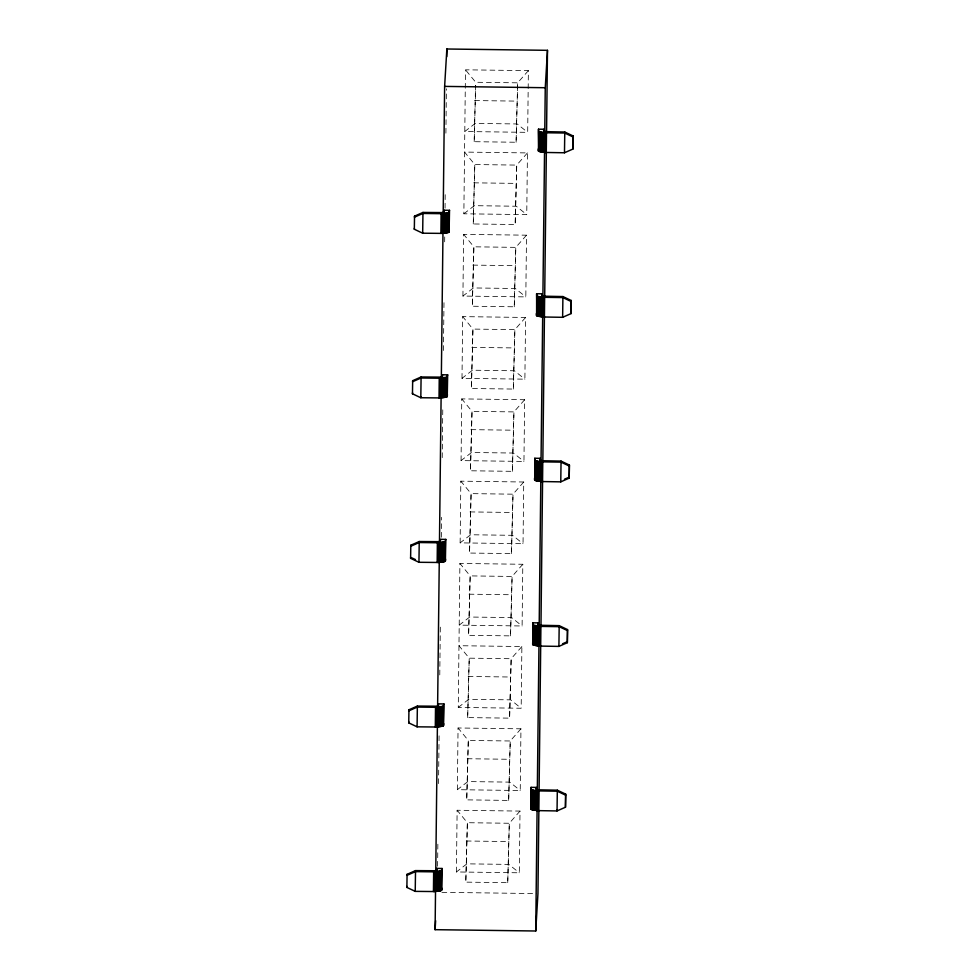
<?xml version="1.0" encoding="UTF-8"?>
<svg xmlns="http://www.w3.org/2000/svg" width="980" height="980" viewBox="0 0 980 980"><rect width="100%" height="100%" fill="white"/><g stroke="black" fill="none" stroke-linecap="round" stroke-linejoin="round"><path stroke-width="0.73" stroke-dasharray="4.9 3.68" d="M437.607 866.259L437.889 841.771M438.55 783.62L439.113 733.114M439.775 674.951L440.351 624.444M441.331 537.212L441.551 517.317M442.225 457.636L442.788 408.66M443.438 350.497L444.014 299.99M444.675 241.84L444.736 235.715M445.055 208.164L445.238 191.333M445.9 133.17L446.402 88.788M456.423 871.955L457.121 810.252L520.013 811.085L519.314 872.788L456.423 871.955L466.897 863.846L508.828 864.397L519.314 872.788M457.354 789.684L458.052 727.981L520.943 728.814L520.245 790.517L457.354 789.684L467.827 781.575L509.759 782.126L520.245 790.517M521.875 646.543L511.156 658.719L509.6 718.144L467.668 717.593L469.224 658.168L458.971 645.71L521.875 646.543L521.176 708.246L458.273 707.413L459.902 563.439L522.806 564.272L522.107 625.975L459.204 625.142L469.69 617.033L511.621 617.584L522.107 625.975M460.135 542.871L460.833 481.168L523.737 482.001L523.038 543.704L460.135 542.871L470.621 534.762L512.552 535.313L523.038 543.704M461.066 460.6L461.764 398.897L524.655 399.73L523.957 461.433L461.066 460.6L471.552 452.491L513.471 453.042L523.957 461.433M461.997 378.329L462.695 316.626L525.586 317.459L524.888 379.162L461.997 378.329L472.483 370.22L514.402 370.771L524.888 379.162M462.928 296.058L463.626 234.355L526.517 235.188L525.819 296.891L462.928 296.058L473.401 287.949L515.333 288.5L525.819 296.891M527.448 152.917L516.73 165.093L515.174 224.518L473.254 223.967L474.798 164.542L464.557 152.084L527.448 152.917L526.75 214.62L463.859 213.787L465.488 69.813L528.379 70.646L527.681 132.349L464.79 131.516L475.263 123.407L517.195 123.958L527.681 132.349M520.013 811.085L509.294 823.261L507.738 882.686L465.806 882.135L467.362 822.71L457.121 810.252M520.943 728.814L510.225 740.99L508.669 800.415L466.737 799.864L468.293 740.439L458.052 727.981M467.668 717.593L469.224 658.168L511.156 658.719L509.6 718.144M522.806 564.272L512.087 576.448L510.531 635.873L468.599 635.322L470.155 575.897L459.902 563.439M523.737 482.001L513.005 494.177L511.462 553.602L469.53 553.051L471.086 493.626L460.833 481.168M524.655 399.73L513.937 411.906L512.393 471.331L470.461 470.78L472.017 411.355L461.764 398.897M525.586 317.459L514.868 329.635L513.324 389.06L471.392 388.509L472.936 329.084L462.695 316.626M526.517 235.188L515.798 247.364L514.255 306.789L472.323 306.238L473.867 246.813L463.626 234.355M473.254 223.967L474.798 164.542L516.73 165.093L515.174 224.518M528.379 70.646L517.661 82.822L516.105 142.247L474.185 141.696L475.545 85.321M475.692 85.321L474.185 141.696M507.738 882.686L509.294 823.261L467.362 822.71L465.806 882.135M508.669 800.415L510.225 740.99L468.293 740.439L466.737 799.864M510.531 635.873L512.087 576.448L470.155 575.897L468.599 635.322M511.462 553.602L513.005 494.177L471.086 493.626L469.53 553.051M512.393 471.331L513.937 411.906L472.017 411.355L470.461 470.78M513.324 389.06L514.868 329.635L472.936 329.084L471.392 388.509M514.255 306.789L515.798 247.364L473.867 246.813L472.323 306.238M516.105 142.247L517.661 82.822L475.729 82.271L465.488 69.813M463.859 213.787L474.332 205.678L516.264 206.229L526.75 214.62M458.273 707.413L468.759 699.304L510.69 699.855L521.176 708.246M474.651 100.56L516.57 101.112M473.72 182.831L515.639 183.382M472.789 265.102L514.708 265.654M471.858 347.373L513.79 347.925M470.927 429.644L512.859 430.196M469.996 511.915L511.928 512.466M469.065 594.186L510.997 594.738M468.134 676.457L510.066 677.009M467.203 758.728L509.135 759.28M466.272 840.999L508.204 841.551M441.894 892.339L536.428 893.576"/><path stroke-width="1.47" d="M406.884 887.414L407.08 874.332L415.52 870.608L434.606 870.742L436.663 870.203L436.835 868.403L442.078 868.476L441.662 890.122L441 890.575L434.655 891.555L415.226 891.371L406.884 887.414L406.945 886.398M408.746 722.873L408.942 709.789L417.37 706.066L436.455 706.2L438.526 705.661L438.697 703.861L443.94 703.934L443.524 725.58L442.862 726.033L436.517 727.013L417.088 726.829L408.746 722.873L408.807 721.856M410.608 558.331L410.804 545.248L419.232 541.524L438.317 541.658L440.388 541.119L440.559 539.318L445.802 539.392L445.386 561.038L444.712 561.491L438.379 562.471L418.95 562.287L410.608 558.331L410.669 557.314M412.47 393.788L412.666 380.705L421.094 376.982L440.179 377.116L442.25 376.577L442.421 374.776L447.664 374.85L447.235 396.496L446.574 396.949L440.241 397.929L420.812 397.745L412.47 393.788L412.531 392.772M414.332 229.246L414.528 216.164L422.956 212.44L442.041 212.574L444.112 212.035L444.271 210.235L449.514 210.308L449.097 231.954L448.436 232.407L442.103 233.387L422.674 233.203L414.332 229.246L414.393 228.23M417.088 726.829L417.37 706.066M418.95 562.287L419.232 541.524M422.674 233.203L422.956 212.44M433.442 891.592L433.662 871.845L441.221 870.828L442.078 868.476M435.304 727.05L435.524 707.303L443.083 706.286L443.94 703.934M437.166 562.508L437.386 542.761L444.945 541.744L445.802 539.392M439.028 397.966L439.248 378.219L446.794 377.202L447.664 374.85M440.89 233.424L441.11 213.677L448.656 212.66L449.514 210.308M434.655 891.555L434.887 871.808M436.517 727.013L436.737 707.266M438.379 562.471L438.599 542.724M440.241 397.929L440.461 378.182M442.103 233.387L442.323 213.64M538.13 625.914L538.167 622.876L532.924 622.815L533.5 625.191L540.911 626.404L537.947 893.601L535.729 931L435.096 929.677L435.524 891.42M435.769 869.995L437.399 726.131M437.619 706.237L439.248 562.373M439.469 542.479L441.11 397.084M441.343 377.19L442.972 233.326M443.193 213.432L444.626 86.399L446.856 49L547.477 50.323L546.571 131.43M435.83 891.494L436.051 871.747M437.693 726.952L437.913 707.205M439.555 562.41L439.775 542.663M441.416 397.868L441.637 378.121M443.266 233.326L443.499 213.579M436.798 871.441L436.835 868.403M442.384 377.815L442.421 374.776M444.246 213.273L444.271 210.235M436.945 891.408L437.166 871.661M438.807 726.866L439.028 707.119M440.669 562.324L440.89 542.577M442.519 397.782L442.752 378.035M444.381 233.24L444.614 213.493M446.77 56.656L446.856 49M437.974 891.286L438.207 871.539M439.836 726.744L440.057 706.997M441.698 562.202L441.919 542.455M443.56 397.66L443.781 377.913M445.422 233.118L445.643 213.371M438.918 891.139L439.138 871.392M440.78 726.596L441 706.85M442.642 562.055L442.862 542.308M444.491 397.513L444.724 377.766M446.353 232.971L446.574 213.224M439.738 890.967L439.959 871.22M441.6 726.425L441.821 706.678M443.462 561.883L443.683 542.136M445.324 397.341L445.545 377.594M447.174 232.799L447.407 213.052M440.437 890.783L440.657 871.036M442.299 726.241L442.519 706.494M444.161 561.699L444.381 541.952M446.023 397.157L446.243 377.41M447.872 232.615L448.105 212.868M441 890.575L441.221 870.828M442.862 726.033L443.083 706.286M444.712 561.491L444.945 541.744M446.574 396.949L446.794 377.202M448.436 232.407L448.656 212.66M441.404 890.355L441.625 870.608M443.266 725.812L443.487 706.066M445.128 561.271L445.349 541.524M446.99 396.729L447.211 376.982M448.852 232.186L449.073 212.44M536.305 787.418L536.256 789.231L538.253 789.819L557.326 790.186L565.668 794.131L565.472 807.214L557.044 810.938L537.628 810.619L531.417 809.48L531.062 787.357L536.305 787.418L536.268 790.456M538.167 622.876L538.118 624.689L540.115 625.277L559.188 625.644L567.53 629.589L567.334 642.672L558.906 646.396L539.49 646.077L533.279 644.938L532.924 622.815M540.017 458.334L539.98 460.147L541.977 460.735L561.05 461.102L569.392 465.047L569.196 478.13L560.768 481.854L541.34 481.535L535.129 480.396L534.786 458.273L540.017 458.334L539.992 461.372M541.879 293.792L541.842 295.605L543.839 296.193L562.912 296.56L571.254 300.505L571.058 313.588L562.63 317.312L543.202 316.993L536.991 315.854L536.636 293.731L541.879 293.792L541.842 296.83M543.741 129.25L543.692 131.063L545.701 131.651L564.774 132.018L573.116 135.963L572.92 149.046L564.48 152.77L545.064 152.451L538.853 151.312L538.498 129.189L543.741 129.25L543.704 132.288M531.025 809.247L531.062 787.357M532.887 644.705L533.12 624.958M534.749 480.163L534.786 458.273M536.611 315.621L536.636 293.731M538.473 151.079L538.498 129.189M531.417 809.48L531.258 789.5M533.279 644.938L533.5 625.191M535.129 480.396L534.97 460.416M536.991 315.854L536.832 295.874M538.853 151.312L538.694 131.332M531.944 809.701L531.638 789.733M533.806 645.159L534.027 625.412M535.668 480.617L535.362 460.649M537.53 316.075L537.224 296.107M539.392 151.533L539.074 131.565M532.618 809.909L532.851 790.162L532.177 789.954M534.48 645.367L534.7 625.62M536.342 480.825L536.562 461.078L535.889 460.87M538.204 316.283L538.424 296.536L537.751 296.328M540.066 151.741L540.286 131.994L539.613 131.786M533.426 810.092L533.647 790.346L532.851 790.162M535.288 645.551L535.509 625.804M537.15 481.009L537.371 461.262L536.562 461.078M539 316.466L539.233 296.72L538.424 296.536M540.862 151.924L541.082 132.178L540.286 131.994M534.345 810.264L534.566 790.517L533.647 790.346M536.207 645.722L536.428 625.975M538.057 481.18L538.29 461.433L537.371 461.262M539.919 316.638L540.152 296.891L539.233 296.72M541.781 152.096L542.001 132.349L541.082 132.178M535.362 810.411L535.582 790.664L534.566 790.517M537.224 645.869L537.444 626.122M539.086 481.327L539.306 461.58L538.29 461.433M540.936 316.785L541.168 297.038L540.152 296.891M542.798 152.243L543.03 132.496L542.001 132.349M536.464 810.534L536.685 790.787L535.582 790.664M538.326 645.992L538.547 626.245M540.176 481.45L540.409 461.702L539.306 461.58M542.038 316.908L542.271 297.161L541.168 297.038M543.9 152.365L544.12 132.619L543.03 132.496M535.729 931L537.089 810.092M537.322 790.198L538.963 644.803M539.172 626.441L540.813 481.045M541.034 461.151L542.687 315.756M542.908 295.862L544.537 151.998M544.758 132.104L545.26 87.722L547.477 50.323M537.628 810.619L537.849 790.885L536.685 790.787M539.49 646.077L539.711 626.343M541.34 481.535L541.573 461.801L540.409 461.702M543.202 316.993L543.435 297.259L542.271 297.161M545.064 152.451L545.284 132.717L544.12 132.619M540.972 625.767L542.773 461.862L541.573 461.801M542.846 460.478L544.635 297.32L543.435 297.259M544.696 296.72L546.326 152.856M546.277 152.525L546.497 132.778L545.284 132.717M558.906 646.396L559.188 625.644M560.768 481.854L561.05 461.102M562.63 317.312L562.912 296.56M564.48 152.77L564.774 132.018M565.472 807.214L565.668 794.131M567.334 642.672L567.53 629.589M569.196 478.13L569.392 465.047M571.058 313.588L571.254 300.505M572.92 149.046L573.116 135.963M538.24 150.834L538.277 148.936M536.379 315.376L536.415 313.478M534.529 479.918L534.553 478.02M532.667 644.46L532.691 642.562M530.805 809.002L530.841 807.104M414.528 216.164L414.466 217.18L422.895 213.456L441.11 213.677M412.666 380.705L412.605 381.722L421.033 377.998L439.248 378.219M410.804 545.248L410.743 546.264L419.171 542.54L437.386 542.761M421.094 376.982L420.812 397.745L420.873 396.729M408.942 709.789L408.88 710.806L417.309 707.082L435.524 707.303M407.08 874.332L407.031 875.348L415.459 871.624L433.662 871.845M415.52 870.608L415.226 891.371L415.287 890.355M435.096 929.677L435.635 920.698M557.326 790.186L557.044 810.938L557.106 809.921M449.097 231.954L449.293 230.043M447.235 396.496L447.431 394.585M445.386 561.038L445.569 559.127M443.524 725.58L443.72 723.669M441.662 890.122L441.858 888.211M564.443 479.245L568.045 477.652M562.581 643.787L566.195 642.194M444.626 86.399L545.26 87.722M546.497 132.778L564.713 133.023L573.055 136.98M544.635 297.32L562.851 297.577L571.193 301.522M542.773 461.862L560.989 462.119L569.331 466.064M540.911 626.404L559.127 626.661L567.469 630.606M537.849 790.885L557.265 791.203L565.607 795.148M411.857 557.877L415.434 559.58"/></g></svg>
